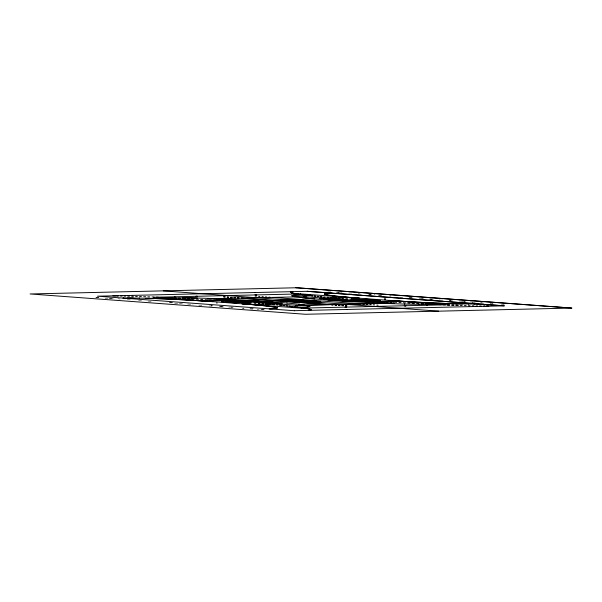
<?xml version="1.0" encoding="UTF-8"?>
<svg xmlns="http://www.w3.org/2000/svg" width="602" height="602" viewBox="0 0 602 602"><rect width="100%" height="100%" fill="white"/><g stroke="black" fill="none" stroke-linecap="round" stroke-linejoin="round"><path stroke-width="0.45" stroke-dasharray="3.01 2.26" d="M439.791 299.856L439.761 299.638M359.432 293.475L358.453 293.543M449.995 300.661L450.446 300.631L449.416 300.533M465.211 301.655L461.14 301.76M243.562 308.149L242.538 308.269L244.088 308.51M421.912 298.675L423.484 298.645M95.823 297.411L100.827 297.621M327.751 292.008L332.251 291.902M337.579 292.414L342.267 292.346M336.029 292.625L341.981 292.482M111.784 298.156L109.015 298.223L111.498 298.404M113.153 298.607L105.147 298.261M348.588 293.144L351.576 293.046L349.288 292.948M368.778 294.687L375.054 294.536M378.884 295.085L382.473 295.003M378.365 295.477L382.864 295.371M389.042 296.041L391.149 295.966L388.862 295.868M399.826 297.23L403.566 297.14M174.67 303.385L180.051 303.265M182.466 303.792L177.244 303.574M419.27 298.494L423.755 298.389M439.866 300.127L444.193 300.059M212.98 305.658L210.866 305.733L213.153 305.831M219.151 306.32L221.852 306.26M223.131 306.614L219.549 306.696L223.274 306.975M228.752 307.118L233.245 307.012M253.427 308.555L250.44 308.645L252.727 308.751M490.231 303.536L493.008 303.476L490.517 303.288M264.436 309.285L258.913 309.293M480.682 303.122L484.113 303.047L480.524 302.528M409.428 297.9L414.086 297.975M368.785 294.596L370.539 294.626L370.14 294.092M233.23 307.103L231.477 307.073L231.875 307.607L233.553 307.727M358.34 294.017L363.006 294.122M263.872 309.842L257.114 309.496M469.974 301.933L475.369 302.166M130.295 299.698L126.646 299.525M249.815 308.916L253.645 309.15M474.873 302.415L471.938 302.362L472.502 302.475M429.73 298.84L433.282 299.043M172.292 302.859L166.98 302.535M201.903 305.387L197.215 305.071M459.033 300.962L465.256 301.489M449.363 300.248L454.42 300.624M212.062 306.147L207.585 305.831M428.752 299.299L433.681 299.352L429.196 299.217M169.659 302.49L172.616 302.618L171.088 302.505M141.53 300.646L137.271 300.285M151.155 301.361L146.79 300.977M408.999 297.26L413.461 297.591M501.188 304.078L504.514 304.326M187.666 304.04L193.016 304.439M95.981 297.584L100.564 297.922M120.137 299.051L117.932 298.727"/><path stroke-width="0.9" d="M178.395 298.201L180.623 298.321M182.857 298.442L185.1 298.539M187.335 298.66L189.547 298.803M242.335 303.822L249.627 304.386A66.506 2.671 3 0 1 277.417 307.923L275.754 308.533L269.673 308.871M310.414 309.744L310.971 309.774L310.346 309.827M324.343 294.077L326.532 293.535M412.174 303.257L414.424 303.355M416.652 303.476L418.887 303.596M421.099 303.732L423.349 303.829M307.291 306.915L309.586 306.26L298.961 304.228M191.857 298.908L193.972 299.051M196.267 299.164L198.374 299.314M200.669 299.427L202.784 299.57M292.79 291.692L291.571 291.767L291.947 291.714M308.946 310.346L310.165 310.271L309.789 310.323M398.953 302.46L401.067 302.61M403.363 302.723L405.477 302.874M407.765 302.979L409.879 303.13M205.109 299.691L207.088 299.849M209.383 299.969L211.362 300.12M213.657 300.248L215.636 300.398M329.016 293.332L324.32 294.115A66.506 2.671 3 0 0 352.11 297.651L359.402 298.208M386.1 301.64L388.079 301.79M390.374 301.918L392.353 302.069M394.649 302.189L396.628 302.339M248.295 303.438L250.206 303.257L247.934 302.859A14.538 0.587 3 0 0 235.405 301.933L225.426 301.587M300.022 307.253L307.84 306.945L310.143 306.29L299.442 304.236L286.8 302.987M328.496 293.302L332.56 293.204L478.387 303.957L473.857 304.018M217.924 300.526L219.73 300.684M221.995 300.819L223.801 300.97M377.936 301.068L379.742 301.218M382.007 301.354L383.813 301.504M269.177 308.834L275.204 308.502L276.86 307.9A65.964 2.649 3 0 0 241.951 303.822M307.471 291.3L97.471 296.199L294.528 310.73M196.004 296.146L197.479 296.259M300.609 293.904L153.563 297.283L301.361 308.179M163.187 297.96L197.336 297.982M309.481 294.559L293.896 295.093L291.594 295.748L294.461 296.673L314.936 299.051M163.684 297.998L171.939 297.809M309.977 294.589L294.446 295.123L292.151 295.778L294.995 296.696M255.15 296.109L256.369 296.222M258.597 296.365L259.816 296.477M262.051 296.613L263.262 296.733M265.497 296.869L266.709 296.989M268.943 297.125L270.163 297.237M303.95 296.688L209.338 298.848L298.02 305.387L392.399 303.19L303.724 296.651M212.039 300.646L213.025 300.722M223.312 300.39L224.298 300.458M323.462 298.058L324.704 298.118M328.444 297.937L329.422 298.013M339.716 297.674L340.702 297.749M203.581 300.94L234.223 300.278L281.518 303.762M350.364 297.569L319.466 298.246L367.739 301.805M226.104 301.105L227.849 301.256M341.793 298.411L343.456 298.562M230.28 301.406L231.988 301.564M345.887 298.712L347.595 298.87M223.666 301.625L221.205 301.632L225.833 301.625A13.981 0.564 3 0 1 235.42 301.956L247.46 302.844A13.981 0.564 3 0 1 249.416 303.363M234.216 301.7L235.924 301.85M349.83 299.006L351.538 299.156M226.999 302.264L236.586 302.994M238.159 301.993L239.867 302.144M353.773 299.299L355.481 299.45M365.151 299.043L374.745 299.773M242.102 302.279L244.028 302.445M357.716 299.585L359.635 299.758M216.487 302.934L217.209 303.017M246.256 302.588L247.964 302.738M361.87 299.894L363.578 300.044M250.199 302.881L251.907 303.032M365.813 300.187L367.521 300.338M254.142 303.167L255.85 303.318M369.748 300.473L371.457 300.624M248.792 303.476L246.331 303.483L246.828 303.521M258.281 303.476L259.944 303.626M373.887 300.782L375.64 300.932M251.373 304.469L282.278 303.792L275.739 303.31M367.513 301.76L398.155 301.098M262.028 304.364L261.042 304.288M273.3 304.1L272.315 304.025M373.707 301.76L372.984 301.677M378.425 301.647L377.439 301.579M389.697 301.384L388.711 301.316M297.787 305.342L328.85 304.62L241.161 298.156M344.585 304.251L329.113 304.612L241.425 298.148M344.848 304.251L360.312 303.89M391.639 303.16L360.575 303.882L272.623 297.418M363.036 304.063L364.255 304.176M366.49 304.319L367.702 304.431M369.937 304.574L371.148 304.687M373.383 304.823L374.602 304.943M376.829 305.079L378.048 305.199M291.767 307.441L300.518 307.291M429.798 304.228L438.549 304.07M301.128 308.134L448.174 304.755L300.383 293.859M346.489 307.268L345.006 307.163M294.303 310.685L504.529 305.831L307.208 291.308M325.998 298.727L325.185 298.743A20.114 0.805 3 0 0 331.521 300.022L336.277 300.353A19.557 0.783 3 0 0 359.243 301.309L361.185 301.316M326.48 298.758L325.705 298.773A19.557 0.783 3 0 0 331.868 300.022M283.617 299.758L282.842 299.773A19.557 0.783 3 0 0 288.968 301.023L293.415 301.354A19.557 0.783 3 0 0 316.351 302.309M283.911 299.758L285.356 299.728A19.557 0.783 3 0 1 308.322 300.684L313.078 301.015A20.114 0.805 3 0 1 319.414 302.302L316.381 302.309M122.853 298.043L123.455 298.035M478.281 304.002L504.002 305.846M123.35 298.08L133.335 298.035M262.133 303.769L263.736 303.92M265.926 304.063L267.536 304.213M419.022 304.311L430.295 304.266M378.568 300.451L366.332 300.105A14.538 0.587 3 0 1 353.81 299.179L351.53 298.78L355.406 298.554L352.32 298.675A13.981 0.564 3 0 0 354.277 299.186L366.317 300.074A13.981 0.564 3 0 0 375.904 300.413L380.532 300.406L380.035 300.368M323.71 296.944L325.088 297.087M327.164 297.237L328.541 297.38M330.626 297.531L332.003 297.674M127.428 297.982L139.611 298.125M468.401 303.995L474.308 304.055M269.741 304.364L271.111 304.507M273.195 304.657L274.572 304.8M276.649 304.951L278.026 305.094M314.425 296.064L314.018 296.064L315.96 296.214L315.553 296.207M317.487 296.357L317.081 296.35L319.015 296.5L318.608 296.5M320.542 296.651L320.136 296.643L322.07 296.794L321.664 296.786M112.875 295.883L115.449 295.921L115.065 295.883M468.807 304.033L455.135 303.747A65.964 2.649 3 0 1 389.283 300.39M488.862 306.155L486.288 306.117L488.041 306.17M280.073 305.252L279.667 305.244L281.601 305.395L281.194 305.387M283.128 305.538L282.722 305.53L284.656 305.688L284.249 305.681M286.191 305.831L285.784 305.824L287.718 305.974L287.312 305.966M182.308 297.689L214.771 298.562L253.133 300.481M404.401 304.055L419.428 304.349M306.523 295.221L306.064 295.206L307.825 295.356L307.374 295.349M309.127 295.499L308.675 295.492L310.429 295.642L309.977 295.635M311.731 295.785L311.279 295.77L313.04 295.921L312.581 295.913M462.479 303.942L455.428 303.777A66.506 2.671 3 0 1 396.974 300.955L389.148 300.406M139.258 298.095L146.61 298.291A65.964 2.649 3 0 1 212.453 301.647M289.156 306.125L288.704 306.109L290.457 306.267L290.006 306.252M291.759 306.403L291.308 306.395L293.061 306.546L292.61 306.538M294.37 306.689L293.911 306.674L295.672 306.832L295.221 306.817M300.135 294.408L299.638 294.393L301.188 294.544L300.699 294.528M302.242 294.679L301.752 294.664L303.303 294.814L302.806 294.799M304.356 294.95L303.867 294.935L305.41 295.085L304.921 295.07M296.816 306.967L296.327 306.952L297.87 307.103L297.38 307.088M298.931 307.238L298.434 307.223L299.984 307.374L299.495 307.359M301.038 307.509L300.548 307.494L302.099 307.637L301.602 307.622M386.966 303.476L404.694 304.085M295.65 293.761L296.176 293.784L294.897 293.641L295.424 293.663M306.087 308.269L305.568 308.254L306.839 308.397L306.313 308.375M293.889 293.317L292.835 293.182L294.912 293.543L294.37 293.52M293.859 293.407L294.401 293.43M307.366 308.517L306.824 308.487L309.842 309.082L308.359 308.834M307.336 308.608L308.39 308.743M387.131 303.506L348.603 301.557M214.605 298.532L233.757 299.397M430.069 304.183L432.236 304.266M434.509 304.394L436.676 304.477M173.948 297.982L176.115 298.065M290.834 292.181L291.458 292.12M310.278 309.917L310.835 309.947M330.363 300.33L348.731 301.542M253.006 300.496L271.374 301.707M212.589 301.632L204.763 301.083A66.506 2.671 3 0 0 146.309 298.261M295.763 287.726L571.637 308.073M307.441 291.353L332.063 293.166M455.601 303.754L456.15 303.799M335.976 297.855L332.898 297.832L333.884 297.907M384.257 301.421L385.242 301.489L382.157 301.467M254.774 292.534L255.271 292.564M426.705 305.206L427.202 305.244M305.259 296.658L304.77 296.628L306.049 296.643L305.56 296.605M256.73 294.875L254.992 294.777L256.467 294.882M404.521 305.771L405.996 305.884L404.258 305.778M374.211 303.566L374.7 303.604M163.308 290.864L438.692 311.166M227.037 298.434L227.533 298.472M233.997 300.232L242.049 300.691A20.114 0.805 3 0 1 265.67 301.67M207.999 298.931L207.509 298.893L208.789 298.908L208.292 298.87M174.542 296.794L175.031 296.824M346.474 309.466L346.963 309.503M219.579 300.571L216.494 300.548L217.48 300.616M267.852 304.13L268.838 304.206L265.76 304.176M145.586 298.238L146.135 298.283M276.845 307.923L277.394 307.961M288.659 301.023L293.204 301.361A20.114 0.805 3 0 0 316.795 302.347M330.626 300.323L302.302 297.802M271.111 301.715L287.184 302.987M484.663 306.094L485.046 306.125L483.301 306.094M117.074 295.943L116.69 295.906L118.436 295.943M481.164 306.019L479.674 306.012M477.536 305.936L476.054 305.929M473.917 305.846L472.284 305.831M127.82 296.184L129.453 296.207M125.683 296.109L124.2 296.101M122.063 296.026L120.573 296.018M470.057 305.741L468.356 305.711M466.121 305.613L464.42 305.59M462.193 305.492L460.334 305.455M139.551 296.538L141.402 296.583M137.316 296.447L135.616 296.417M133.381 296.327L131.68 296.297M149.748 296.891L147.859 296.846M145.579 296.733L143.682 296.688M152.035 296.997L154.067 297.064M445.367 304.853L443.32 304.785M441.025 304.665L438.978 304.604M162.758 297.433L160.719 297.373M158.416 297.253L156.369 297.185M427.789 304.048L425.622 303.965M291.556 292.572L291.225 292.647M310.293 309.285C308.232 308.841 312.017 309.804 309.955 309.36M171.668 297.855L169.508 297.772M167.228 297.636L165.061 297.554M359.687 301.346A20.114 0.805 3 0 1 336.067 300.368M359.785 298.216A65.964 2.649 3 0 1 324.869 294.137M288.629 301.023A20.114 0.805 3 0 1 282.293 299.736L284.912 299.691A20.114 0.805 3 0 1 308.54 300.676M312.739 301.015A19.557 0.783 3 0 1 318.894 302.264M269.869 302.016A19.557 0.783 3 0 1 276.032 303.265M290.969 292.008L291.534 292.038L290.969 292.008M291.308 291.842L291.865 291.872L291.308 291.842M310.7 310.12L309.88 310.165L310.7 310.12M296.515 287.756L30.1 293.964L305.485 314.274L571.9 308.066L296.515 287.756M223.688 296.839L225.171 296.952L223.688 296.839M227.142 297.095L228.617 297.207L227.142 297.095M230.589 297.35L232.063 297.456L230.589 297.35M234.035 297.606L235.51 297.712L234.035 297.606M237.481 297.855L238.964 297.967L237.481 297.855M384.527 299.021L385.513 299.096L384.527 299.021M296.477 305.372L295.687 305.395L296.967 305.41L296.477 305.372M393.738 303.107L392.956 303.13L394.235 303.145L393.738 303.107M331.582 304.793L333.056 304.905L331.582 304.793M335.028 305.048L336.503 305.161L335.028 305.048M338.474 305.304L339.949 305.417L338.474 305.304M341.921 305.56L343.403 305.665L341.921 305.56M345.375 305.816L346.85 305.921L345.375 305.816M242.493 300.729L241.041 300.752L276.551 303.295A20.114 0.805 3 0 0 270.215 302.016L265.459 301.685A19.557 0.783 3 0 0 242.493 300.729M334.208 297.824L336.104 297.967L334.208 297.824M338 298.118L339.897 298.261L338 298.118M296.967 293.911L296.44 293.889L297.757 294.032L296.967 293.911M298.547 294.16L298.02 294.137L299.337 294.288L298.547 294.16M453.878 305.191L451.793 305.116L453.878 305.191M458.054 305.349L455.962 305.267L458.054 305.349M302.926 307.772L302.407 307.75L303.717 307.893L302.926 307.772M304.507 308.021L303.987 307.998L305.297 308.149L304.507 308.021M449.702 305.033L447.542 304.943L449.702 305.033M292.865 293.091L291.895 292.956L292.865 293.091M291.33 292.474L290.698 292.354L291.33 292.474M292 292.775L291.451 292.753L292 292.775M310.956 309.586L310.406 309.563L310.956 309.586"/></g></svg>
